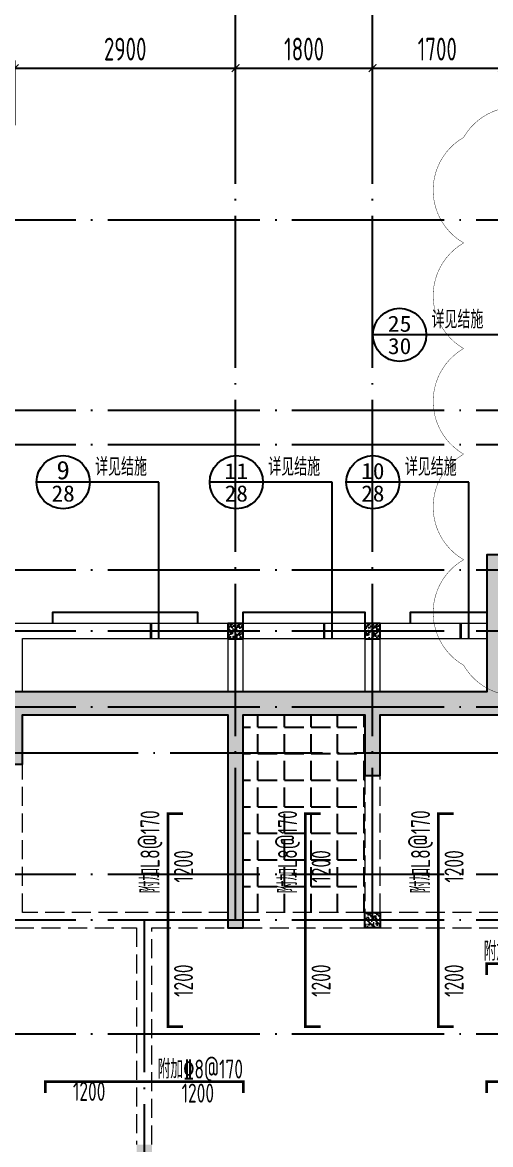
# Model space of a CAD drawing. Extents: x -1058961 to 23600, y -449123 to 2751847.
# Drawn here: x -331084 to -324934, y 18445 to 33196 of the extents above; entities that cross this region are included whole.
import ezdxf
from ezdxf.enums import TextEntityAlignment as Align

# ---------------------------------------------------------------- set-up
doc = ezdxf.new("R2010")
doc.units = 0
doc.header["$LTSCALE"] = 1000
doc.linetypes.add('DASH', pattern=[0.35, 0.25, -0.1])
doc.linetypes.add('DOTE', pattern=[2.42, 2, -0.2, 0.02, -0.2])
doc.layers.get('0').update_dxf_attribs({"linetype": 'CONTINUOUS'})
doc.layers.get('DEFPOINTS').update_dxf_attribs({"linetype": 'CONTINUOUS'})
for name, color, linetype in [('A-AXIS', 1, 'CONTINUOUS'), ('A-DOTE', 10, 'DOTE'), ('DIM_IDEN', 67, 'CONTINUOUS'), ('PUB_TEXT', 2, 'CONTINUOUS'), ('ROOF', 183, 'CONTINUOUS'), ('S-B板填充', 251, 'CONTINUOUS'), ('S-B板配筋', 6, 'CONTINUOUS'), ('S-B板配筋号', 7, 'CONTINUOUS'), ('S-L主梁线', 4, 'DASH'), ('S-Q墙填充', 252, 'CONTINUOUS'), ('S-Q墙实线', 6, 'CONTINUOUS'), ('S-Y一般标注', 3, 'CONTINUOUS'), ('S-构造柱', 212, 'CONTINUOUS'), ('看线', 251, 'CONTINUOUS')]:
    doc.layers.add(name, color=color, linetype=linetype)
doc.layers.add('审图修改', color=2, linetype='CONTINUOUS', plot=False)
doc.layers.add('配箍校核', color=34, linetype='CONTINUOUS', plot=False)
doc.styles.add('_TCH_AXIS', font='COMPLEX', dxfattribs={"bigfont": 'GBCBIG'})
doc.styles.add('_TCH_LABEL', font='simhei.ttf')
doc.styles.add('TSSD_DIMENSION', font='Tssdeng.shx', dxfattribs={"width": 0.7, "bigfont": 'tssdchn.shx'})
doc.styles.add('TSSD_REIN', font='tssdeng.shx', dxfattribs={"width": 0.7, "height": 300, "bigfont": 'tssdchn.shx'})
doc.dimstyles.new('TSSD_100_100', dxfattribs={"dimtxt": 300, "dimasz": 100, "dimexe": 100, "dimexo": 250, "dimgap": 100, "dimtad": 1, "dimdec": 0, "dimzin": 0, "dimdsep": 46, "dimtxsty": 'TSSD_DIMENSION', "dimblk": 'ARCHTICK', "dimcen": 0, "dimdle": 100, "dimclrt": 7, "dimadec": 0, "dimazin": 0, "dimtfac": 1, "dimtdec": 0, "dimtix": 1, "dimtmove": 2, "dimatfit": 3, "dimldrblk": 'ARCHTICK', "dimfxl": 0, "dimtolj": 1, "dimtzin": 0, "dimarcsym": 0})

# ---------------------------------------------------------------- blocks, each defined once
blk = doc.blocks.new('_ArchTick')
at = {"color": 0, "linetype": 'ByBlock', "const_width": 0.15}
blk.add_lwpolyline([(-0.5, -0.5), (0.5, 0.5)], dxfattribs=at)
blk = doc.blocks.new('*D3126')
at = {"layer": 'DEFPOINTS', "color": 0}
for p in [(9300, 22100), (6400, 21100), (9300, 21100)]:
    blk.add_point(p, dxfattribs=at)
at = {"layer": 'S-Y一般标注', "color": 0, "lineweight": -2}
for p, q in [((6400, 21350), (6400, 22200)), ((9300, 21350), (9300, 22200)), ((6300, 22100), (9400, 22100))]:
    blk.add_line(p, q, dxfattribs=at)
at = {"layer": 'S-Y一般标注', "color": 0, "lineweight": -2, "xscale": 100, "yscale": 100, "zscale": 100, "rotation": 180}
blk.add_blockref('_ArchTick', (6400, 22100), dxfattribs=at)
at = {"layer": 'S-Y一般标注', "color": 0, "lineweight": -2, "xscale": 100, "yscale": 100, "zscale": 100}
blk.add_blockref('_ArchTick', (9300, 22100), dxfattribs=at)
at = {"layer": 'S-Y一般标注', "color": 7, "insert": (7850, 22350), "char_height": 300, "attachment_point": 5, "style": 'TSSD_DIMENSION'}
blk.add_mtext('\\A1;2900', dxfattribs=at)
blk = doc.blocks.new('*D3127')
at = {"layer": 'DEFPOINTS', "color": 0}
for p in [(11100, 22100), (9300, 21100), (11100, 21100)]:
    blk.add_point(p, dxfattribs=at)
at = {"layer": 'S-Y一般标注', "color": 0, "lineweight": -2}
for p, q in [((9300, 21350), (9300, 22200)), ((11100, 21350), (11100, 22200)), ((9200, 22100), (11200, 22100))]:
    blk.add_line(p, q, dxfattribs=at)
at = {"layer": 'S-Y一般标注', "color": 0, "lineweight": -2, "xscale": 100, "yscale": 100, "zscale": 100, "rotation": 180}
blk.add_blockref('_ArchTick', (9300, 22100), dxfattribs=at)
at = {"layer": 'S-Y一般标注', "color": 0, "lineweight": -2, "xscale": 100, "yscale": 100, "zscale": 100}
blk.add_blockref('_ArchTick', (11100, 22100), dxfattribs=at)
at = {"layer": 'S-Y一般标注', "color": 7, "insert": (10200, 22350), "char_height": 300, "attachment_point": 5, "style": 'TSSD_DIMENSION'}
blk.add_mtext('\\A1;1800', dxfattribs=at)
blk = doc.blocks.new('*D3128')
at = {"layer": 'DEFPOINTS', "color": 0}
for p in [(12800, 22100), (11100, 21100), (12800, 21100)]:
    blk.add_point(p, dxfattribs=at)
at = {"layer": 'S-Y一般标注', "color": 0, "lineweight": -2}
for p, q in [((11100, 21350), (11100, 22200)), ((12800, 21350), (12800, 22200)), ((11000, 22100), (12900, 22100))]:
    blk.add_line(p, q, dxfattribs=at)
at = {"layer": 'S-Y一般标注', "color": 0, "lineweight": -2, "xscale": 100, "yscale": 100, "zscale": 100, "rotation": 180}
blk.add_blockref('_ArchTick', (11100, 22100), dxfattribs=at)
at = {"layer": 'S-Y一般标注', "color": 0, "lineweight": -2, "xscale": 100, "yscale": 100, "zscale": 100}
blk.add_blockref('_ArchTick', (12800, 22100), dxfattribs=at)
at = {"layer": 'S-Y一般标注', "color": 7, "insert": (11950, 22350), "char_height": 300, "attachment_point": 5, "style": 'TSSD_DIMENSION'}
blk.add_mtext('\\A1;1700', dxfattribs=at)
blk = doc.blocks.new('20210803.08135812')
at = {"layer": '看线', "color": 202, "ltscale": 0.5}
for points in [[(2550, 10800), (2550, 10950), (4450, 10950), (4450, 10800)], [(5050, 10800), (5050, 10950), (6650, 10950), (6650, 10800)], [(7250, 10800), (7250, 10950), (8250, 10950), (8250, 10800)]]:
    blk.add_lwpolyline(points, dxfattribs=at)
blk = doc.blocks.new('20210807.15313460')
at = {"layer": 'S-Q墙填充', "ltscale": 0.5}
h = blk.add_hatch(dxfattribs=at)
h.set_pattern_fill('ARMORED', color=252, scale=30, style=0)
h.set_pattern_definition([(50, (11951.9, 28771.39), (215.17805, -18.82564), [22.5, -247.5]), (355, (11951.9, 28771.4), (-41.6254, 225.65764), [18, -198]), (100.4514, (11969.82, 28769.82), (173.5528, 206.83186), [19.12206, -210.34263]), (46.1842, (11951.9, 28831.4), (320.1723, -49.6557), [33.75, -371.25]), (96.6356, (11978.57, 28827.25), (280.3988, 292.2354), [28.6831, -315.5139]), (351.1842, (11951.9, 28831.4), (280.3986, 292.2356), [27, -297]), (21, (11981.9, 28816.39), (179.07212, -120.78567), [22.5, -247.5]), (326, (11981.9, 28816.4), (72.9946, 217.545), [18, -198]), (71.4514, (11996.82, 28806.32), (252.0668, 96.75915), [19.12206, -210.34263]), (37.5, (11951.89, 28771.39), (3.647957, 99.868156), [0, -195.6, 0, -201, 0, -198.75]), (7.5, (11951.89, 28771.39), (78.92086, 118.32351), [0, -114.6, 0, -191.1, 0, -75.75]), (327.5, (11884.99, 28771.39), (160.14673, -6.76646), [0, -75, 0, -234, 0, -310.5]), (317.5, (11855, 28771.39), (174.95585, 30.0315), [0, -97.5, 0, -155.4, 0, -220.5]), (45, (11951.9, 28771.39), (-106.06602, 106.06602), [])])
h.paths.add_polyline_path([(111216, 66240), (109616, 66240), (109216, 66240), (106316, 66240), (105866, 66240), (104966, 66240), (104516, 66240), (103016, 66240), (103016, 67040), (103016, 68040), (102366, 68040), (100716, 68038), (100116, 68041), (100115, 68290), (96916, 68290), (96916, 68040), (96316, 68040), (94716, 68040), (94016, 68040), (94016, 67040), (94016, 66240), (81316, 66240), (80866, 66240), (79966, 66240), (79516, 66240), (78016, 66240), (78016, 67040), (78016, 68040), (77366, 68040), (75715, 68040), (75116, 68040), (75116, 68290), (71916, 68290), (71916, 68040), (71316, 68040), (69716, 68040), (69016, 68040), (69016, 67040), (69016, 66240), (60816, 66240), (60816, 63240), (60816, 60640), (60816, 58540), (63616, 58540), (70116, 58539), (70116, 57340), (71166, 57340), (73516, 57340), (75866, 57340), (76916, 57340), (76916, 58440), (82516, 58440), (83416, 58440), (86016, 58440), (88616, 58440), (89516, 58440), (95116, 58440), (95116, 57440), (96166, 57440), (98516, 57440), (100866, 57440), (101916, 57440), (101916, 58540), (107516, 58540), (108416, 58540), (111216, 58540)])
h.paths.add_polyline_path([(64616, 58840), (64616, 60290), (64416, 60290), (64416, 58840), (63616, 58840), (61116, 58840), (61116, 60640), (61116, 63140), (61816, 63140), (61816, 63340), (61116, 63340), (61116, 65940), (61516, 65940), (62416, 65940), (62716, 65940), (62716, 65290), (62916, 65290), (62916, 65940), (65616, 65940), (65616, 63140), (65816, 63140), (65816, 65940), (66166, 65940), (67066, 65940), (67416, 65940), (67416, 65140), (67616, 65140), (67616, 65940), (69316, 65940), (69316, 67040), (69316, 67740), (69716, 67740), (71316, 67740), (72016, 67740), (72016, 66540), (72216, 66540), (72216, 67840), (72216, 67990), (74816, 67990), (74816, 67840), (74816, 66540), (75016, 66540), (75016, 67740), (75715, 67740), (77366, 67740), (77716, 67740), (77716, 67040), (77716, 65940), (79416, 65940), (79416, 65140), (79616, 65140), (79616, 65940), (79966, 65940), (80866, 65940), (81216, 65940), (81216, 63140), (81416, 63140), (81416, 65940), (84116, 65940), (84116, 63140), (84316, 63140), (84316, 65940), (84616, 65940), (85616, 65940), (85916, 65940), (85916, 65940), (86116, 65940), (86116, 65940), (86416, 65940), (87416, 65940), (87716, 65940), (87716, 63139), (87916, 63139), (87916, 65940), (90616, 65940), (90616, 63140), (90816, 63140), (90816, 65940), (91166, 65940), (92066, 65940), (92416, 65940), (92416, 65140), (92616, 65140), (92616, 65940), (94316, 65940), (94316, 67040), (94316, 67740), (94716, 67740), (96316, 67740), (97016, 67740), (97016, 66540), (97216, 66540), (97216, 67990), (99816, 67990), (99816, 66540), (100016, 66540), (100016, 67740), (100716, 67740), (102366, 67740), (102716, 67740), (102716, 67040), (102716, 65940), (104416, 65940), (104416, 65140), (104616, 65140), (104616, 65940), (104966, 65940), (105866, 65940), (106216, 65940), (106216, 63140), (106416, 63140), (106416, 65940), (109116, 65940), (109116, 65290), (109316, 65290), (109316, 65940), (109616, 65940), (110516, 65940), (110916, 65940), (110916, 63340), (110216, 63340), (110216, 63140), (110916, 63140), (110916, 60640), (110916, 58840), (108416, 58840), (107616, 58840), (107616, 60290), (107416, 60290), (107416, 58840), (101916, 58840), (101916, 59090), (101616, 59090), (101616, 58740), (101616, 57740), (100866, 57740), (98516, 57740), (96166, 57740), (95416, 57740), (95416, 58740), (95416, 59090), (95116, 59090), (95116, 58740), (89616, 58740), (89616, 60290), (89416, 60290), (89416, 58740), (88616, 58740), (86016, 58740), (83416, 58740), (82616, 58740), (82616, 60290), (82416, 60290), (82416, 58740), (76916, 58739), (76916, 59090), (76616, 59090), (76616, 58739), (76616, 57640), (75866, 57640), (73516, 57640), (71166, 57640), (70416, 57640), (70416, 58739), (70416, 59090), (70116, 59090), (70116, 58839)], flags=16)
at = {"layer": 'S-L主梁线', "linetype": 'ByBlock', "lineweight": 18}
for p, q in [((65716, 67140), (62716, 67140)), ((67516, 67140), (65716, 67140)), ((69016, 67140), (67516, 67140)), ((62916, 66940), (65616, 66940)), ((62916, 66240), (62916, 66940)), ((65616, 66940), (65616, 66240)), ((65816, 66940), (67416, 66940)), ((65816, 66240), (65816, 66940)), ((67416, 66940), (67416, 66240)), ((67616, 66940), (69016, 66940)), ((67616, 66240), (67616, 66940))]:
    blk.add_line(p, q, dxfattribs=at)
at = {"layer": 'S-L主梁线', "linetype": 'DASH', "lineweight": 18}
for p, q in [((62916, 63340), (62916, 65290)), ((67416, 65140), (67416, 63340)), ((67616, 63340), (67616, 65140)), ((64516, 63340), (62916, 63340)), ((65616, 63340), (64516, 63340)), ((67416, 63340), (65816, 63340)), ((70216, 63340), (67616, 63340)), ((62816, 63140), (64416, 63140)), ((64416, 63140), (64416, 60290)), ((64616, 63140), (65616, 63140)), ((64616, 60290), (64616, 63140)), ((65816, 63140), (67516, 63140)), ((67516, 63140), (70216, 63140))]:
    blk.add_line(p, q, dxfattribs=at)
at = {"layer": 'S-Q墙实线'}
for points in [[(94016, 66240), (81316, 66240), (80866, 66240), (79966, 66240), (79516, 66240), (78016, 66240), (78016, 68040), (75116, 68040), (75116, 68290), (71916, 68290), (71916, 68040), (69016, 68040), (69016, 66240), (60816, 66240), (60816, 58540), (70116, 58539), (70116, 57340), (70966, 57340), (73516, 57340), (76066, 57340), (76916, 57340), (76916, 58440), (95116, 58440)], [(62716, 65290), (62916, 65290), (62916, 65940), (65616, 65940), (65616, 63140), (65816, 63140), (65816, 65940), (66166, 65940), (67066, 65940), (67416, 65940), (67416, 65140), (67616, 65140), (67616, 65940), (69316, 65940)]]:
    blk.add_lwpolyline(points, dxfattribs=at)
blk = doc.blocks.new('20210730.02141516')
at = {"layer": 'S-构造柱'}
h = blk.add_hatch(dxfattribs=at)
h.set_pattern_fill('ARMORED', color=256, scale=15, angle=-90, style=0)
h.set_pattern_definition([(320, (-154189.41, 3278673.45), (-9.4128202, -107.5890274), [11.25, -123.75]), (265, (-154189.41, 3278673.45), (112.82882, 20.8127), [9, -99]), (10.4514, (-154190.19, 3278664.49), (103.4159313, -86.7764073), [9.5610285, -105.1713168]), (316.1842, (-154159.41, 3278673.45), (-24.827852, -160.0861573), [16.875, -185.625]), (6.6356, (-154161.48, 3278660.11), (146.117681, -140.199406), [14.341543, -157.75695]), (261.1842, (-154159.41, 3278673.45), (146.11779, -140.199292), [13.5, -148.5]), (291, (-154166.91, 3278658.45), (-60.3928336, -89.5360578), [11.25, -123.75]), (236, (-154166.91, 3278658.45), (108.7725068, -36.4972998), [9, -99]), (341.4514, (-154171.94, 3278650.99), (48.3795745, -126.0333943), [9.5610285, -105.1713168]), (307.5, (-154189.41, 3278673.454), (49.93407807, -1.8239783), [0, -97.8, 0, -100.5, 0, -99.375]), (277.5, (-154189.41, 3278673.454), (59.1617568, -39.4604306), [0, -57.3, 0, -95.55, 0, -37.875]), (237.5, (-154189.41, 3278706.904), (-3.38323076, -80.07336543), [0, -37.5, 0, -117, 0, -155.25]), (227.5, (-154189.41, 3278721.904), (15.0157473, -87.4779254), [0, -48.75, 0, -77.7, 0, -110.25]), (315, (-154189.41, 3278673.454), (53.0330086, 53.0330086), [])])
h.paths.add_polyline_path([(200, 200), (200, 0), (0, 0), (0, 200)])
blk.add_lwpolyline([(200, 200), (200, 0), (0, 0), (0, 200)], close=True, dxfattribs=at)
blk = doc.blocks.new('20210809.18285270')
at = {"layer": 'ROOF', "xscale": -1}
for p in [(4900, 10100), (6700, 10100)]:
    blk.add_blockref('20210730.02141516', p, dxfattribs=at)
at = {"layer": 'ROOF'}
blk.add_blockref('20210730.02141516', (6500, 6300), dxfattribs=at)
blk = doc.blocks.new('20210811.10154474')
at = {"layer": 'DIM_IDEN'}
for p, q in [((7552, 15398), (6852, 15398)), ((8321, 15398), (7552, 15398)), ((9047, 15398), (8321, 15398)), ((3132, 13461), (2432, 13461)), ((4041, 13461), (3132, 13461)), ((4041, 11405), (4041, 13461)), ((5407, 13461), (4707, 13461)), ((6316, 13461), (5407, 13461)), ((6316, 11405), (6316, 13461)), ((7201, 13461), (6501, 13461)), ((8110, 13461), (7201, 13461)), ((8110, 11405), (8110, 13461))]:
    blk.add_line(p, q, dxfattribs=at)
at = {"layer": 'DIM_IDEN', "const_width": 35}
for points in [[(3936, 11405), (3936, 11605)], [(6211, 11405), (6211, 11605)], [(8005, 11405), (8005, 11605)]]:
    blk.add_lwpolyline(points, dxfattribs=at)
at = {"layer": 'DIM_IDEN'}
for centre in [(7202, 15398), (2782, 13461), (5057, 13461), (6851, 13461)]:
    blk.add_circle(centre, 350, dxfattribs=at)
at = {"layer": 'PUB_TEXT', "style": '_TCH_LABEL'}
for s, height, width, p, p2 in [('25', 211.6, 1.022989, (7046, 15439), (7358, 15439)), ('30', 212.7, 1.00565, (7048, 15145), (7356, 15145)), ('9', 242, 1.011364, (2694, 13500), (2870, 13500)), ('11', 210.8, 1.034884, (4900, 13502), (5214, 13502)), ('10', 213.8, 0.988889, (6699, 13502), (7003, 13502)), ('28', 213.8, 0.988889, (2630, 13207), (2934, 13207)), ('28', 213.8, 0.988889, (4905, 13207), (5209, 13207)), ('28', 213.8, 0.988889, (6699, 13207), (7003, 13207))]:
    blk.add_text(s, height=height, dxfattribs=dict(at, width=width)).set_placement(p, p2, align=Align.FIT)
at = {"layer": 'PUB_TEXT', "style": '_TCH_AXIS'}
for p in [(7622, 15482), (3202, 13545), (5477, 13545), (7271, 13545)]:
    blk.add_text('详见结施', height=236.3, dxfattribs=at).set_placement(p)
blk = doc.blocks.new('20210726.16350016')
at = {"layer": 'A-AXIS'}
for p, q in [((9300, 21100), (9300, 23900)), ((11100, 21100), (11100, 23900))]:
    blk.add_line(p, q, dxfattribs=at)
at = {"layer": 'A-DOTE'}
for p, q in [((9300, 10900), (9300, 21100)), ((11100, 10900), (11100, 21100)), ((55600, 20100), (3600, 20100)), ((55600, 17600), (3600, 17600)), ((55600, 17150), (3600, 17150)), ((55600, 15500), (3600, 15500)), ((55600, 14700), (3600, 14700)), ((55600, 13700), (3600, 13700)), ((3600, 13100.3), (55600, 13100.3)), ((55600, 11500), (3600, 11500)), ((55600, 10900), (3600, 10900)), ((8100, 10900), (8100, 3600)), ((55600, 9400), (3600, 9400))]:
    blk.add_line(p, q, dxfattribs=at)
at = {"layer": 'S-Y一般标注'}
for base, p1, p2, picture, middle in [((9300, 22100), (6400, 21100), (9300, 21100), '*D3126', (7850, 22350)), ((11100, 22100), (9300, 21100), (11100, 21100), '*D3127', (10200, 22350)), ((12800, 22100), (11100, 21100), (12800, 21100), '*D3128', (11950, 22350))]:
    dim = blk.add_linear_dim(base=base, p1=p1, p2=p2, dimstyle='TSSD_100_100', dxfattribs=at)
    dim.commit()
    dim.dimension.update_dxf_attribs({"geometry": picture, "text_midpoint": middle})

msp = doc.modelspace()

# ---------------------------------------------------------------- hatches: boundary and pattern name
at = {"layer": 'S-B板填充'}
h = msp.add_hatch(dxfattribs=at)
h.set_pattern_fill('ANGLE', color=252, scale=50, style=0)
h.set_pattern_definition([(0, (-230550.3, -124148.8), (0, 349.25), [254, -95.25]), (90, (-230550.3, -124148.8), (-349.25, 2e-14), [254, -95.25])])
h.paths.add_polyline_path([(-328184.24, 24095.06), (-326584.23, 24095.06), (-326584.23, 21495.06), (-328184.24, 21495.06)])

# ---------------------------------------------------------------- linework, layer by layer
at = {"layer": 'S-B板配筋', "lineweight": 35, "const_width": 35}
for points in [[(-328973.69, 19995.06), (-329173.69, 19995.06), (-329173.69, 22795.06), (-328973.69, 22795.06)], [(-327166.16, 19995.06), (-327366.16, 19995.06), (-327366.16, 22795.06), (-327166.16, 22795.06)], [(-325418.87, 19995.06), (-325618.87, 19995.06), (-325618.87, 22795.06), (-325418.87, 22795.06)], [(-324984.15, 20671.8), (-324984.15, 20821.8), (-321734.26, 20821.8), (-321734.26, 20671.8)], [(-330784.26, 19122.05), (-330784.26, 19272.05), (-328184.26, 19272.05), (-328184.26, 19122.05)], [(-324984.15, 19122.05), (-324984.15, 19272.05), (-322384.15, 19272.05), (-322384.15, 19122.05)]]:
    msp.add_lwpolyline(points, dxfattribs=at)
at = {"layer": '审图修改', "color": 2, "const_width": 5}
for points in [[(-325288.01, 31684.97, -0.57735027), (-323900.03, 31684.97, -0.57735027), (-322512.05, 31684.97, -0.57735027), (-321124.07, 31684.97, -0.57735027), (-319736.09, 31684.97, -0.57735027), (-318348.11, 31684.97, -0.57735027), (-316960.13, 31684.97, -0.57735027), (-315572.14, 31684.97, -0.57735027), (-314184.16, 31684.97, -0.57735027), (-312796.18, 31684.97, -0.57735027), (-311408.2, 31684.97, -0.57735027), (-310020.22, 31684.97, -0.57735027), (-308632.24, 31684.97, -0.57735027), (-307244.25, 31684.97, -0.57735027), (-305856.27, 31684.97, -0.57735027), (-304468.29, 31684.97, -0.57735027), (-303080.31, 31684.97, -0.57735027), (-301692.33, 31684.97, -0.57735027), (-300304.35, 31684.97, -0.57735027)], [(-314184.16, 24745.06, -0.57735027), (-315572.14, 24745.06, -0.57735027), (-316960.13, 24745.06, -0.57735027), (-318348.11, 24745.06, -0.57735027), (-319736.09, 24745.06, -0.57735027), (-321124.07, 24745.06, -0.57735027), (-322512.05, 24745.06, -0.57735027), (-323900.03, 24745.06, -0.57735027), (-325288.01, 24745.06, -0.57735027), (-325288.01, 26133.04, -0.57735027), (-325288.01, 27521.02, -0.57735027), (-325288.01, 28909, -0.57735027), (-325288.01, 30296.98, -0.57735027), (-325288.01, 31684.97, -0.57735027), (-325288.01, 31684.97, -0.57735027)]]:
    msp.add_lwpolyline(points, format="xyb", dxfattribs=at)

# ---------------------------------------------------------------- block references
msp.add_blockref('20210803.08135812', (-333234.26, 14495.06))
at = {"layer": 'A-DOTE'}
msp.add_blockref('20210726.16350016', (-337584.26, 10495.01), dxfattribs=at)
at = {"layer": 'PUB_TEXT'}
msp.add_blockref('20210811.10154474', (-333331.34, 13690.43), dxfattribs=at)
at = {"layer": 'S-Q墙填充'}
msp.add_blockref('20210807.15313460', (-393999.9, -41844.51), dxfattribs=at)
at = {"layer": '配箍校核'}
msp.add_blockref('20210809.18285270', (-333084.65, 14994.89), dxfattribs=at)

# ---------------------------------------------------------------- texts
at = {"layer": 'S-B板配筋号', "style": 'TSSD_REIN', "width": 0.7}
for s, p in [('附加L8@170', (-329533.54, 22293.51)), ('附加L8@170', (-327726.01, 22293.51)), ('附加L8@170', (-325978.72, 22293.51)), ('1200', (-329093.69, 22101.15)), ('1200', (-327286.16, 22101.15)), ('1200', (-325538.87, 22101.15)), ('1200', (-329093.69, 20599.66)), ('1200', (-327286.16, 20599.66)), ('1200', (-325538.87, 20599.66))]:
    msp.add_text(s, height=250, rotation=449.999992, dxfattribs=at).set_placement(p, align=Align.TOP_CENTER)
at = {"layer": 'S-B板配筋号', "color": 1, "style": 'TSSD_REIN', "width": 0.7}
for p in [(-325024.35, 20862.36), (-329307.65, 19312.61)]:
    msp.add_text('附加%%1328@170', height=250, dxfattribs=at).set_placement(p)
at = {"layer": 'S-B板配筋号', "style": 'TSSD_REIN', "width": 0.7}
for p in [(-330207.43, 19269.02), (-328779.79, 19246.72)]:
    msp.add_text('1200', height=250, dxfattribs=at).set_placement(p, align=Align.TOP_CENTER)

doc.saveas('drawing.dxf')
